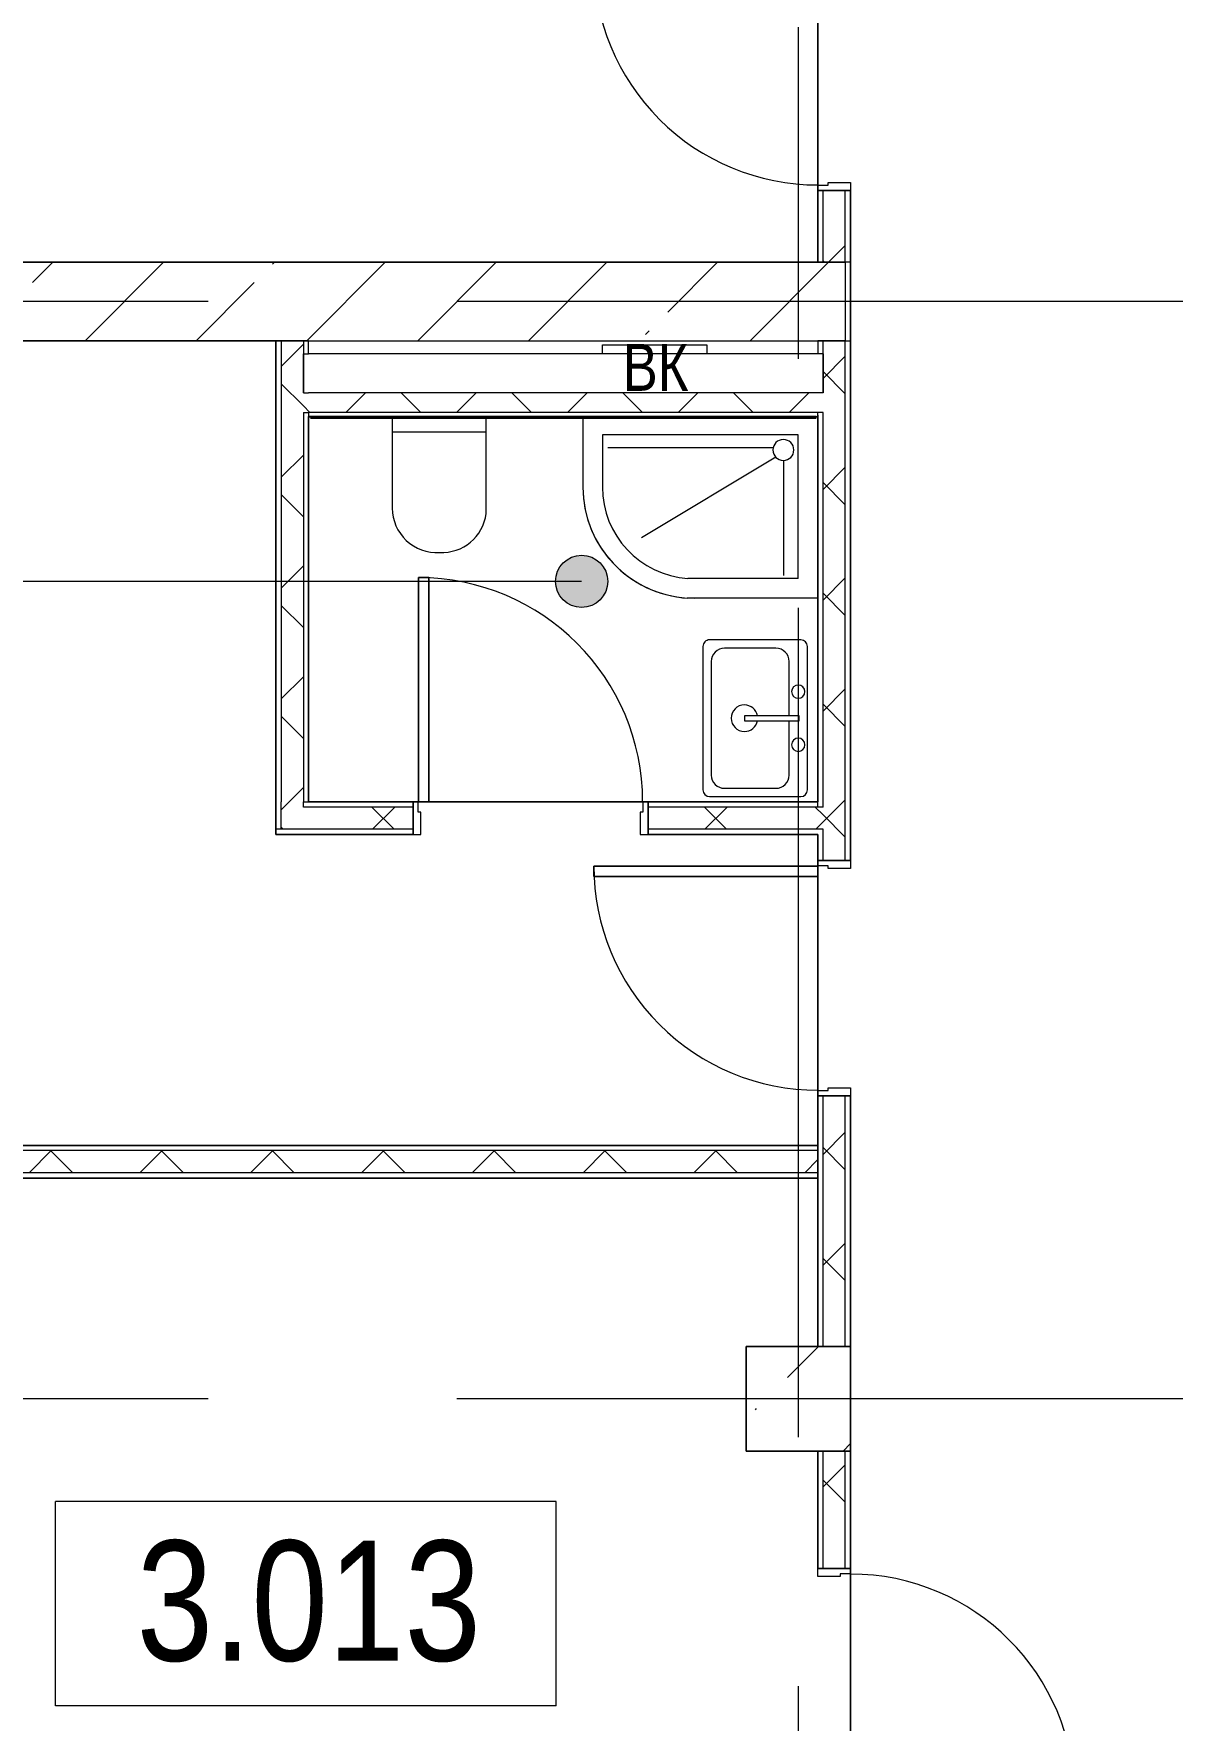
# Model space of a CAD drawing. Header units: millimetres. Extents: x 92932 to 275892, y -43515 to 30371.
# Drawn here: x 180850 to 185209, y -25514 to -19058 of the extents above; entities that cross this region are included whole.
import ezdxf

# ---------------------------------------------------------------- set-up
doc = ezdxf.new("R2010")
doc.units = ezdxf.units.MM
doc.linetypes.add('Осевые', pattern=[6350, 1270, -952.5, 3175, -952.5])
for name, color, linetype, lineweight in [('Двери', 7, 'Continuous', 9), ('Каркас_Импост', 7, 'Continuous', 9), ('Марки помещений', 7, 'Continuous', 9), ('Обобщенные модели', 7, 'Continuous', 9), ('Обобщенные модели-3', 7, 'Continuous', 18), ('Общие ребра', 7, 'Continuous', 9), ('Оси-1', 7, 'Осевые', 9), ('Панель', 7, 'Continuous', 9), ('Перекрытия', 7, 'Continuous', 9), ('Сантехнические приборы', 7, 'Continuous', 9), ('Стены-1', 7, 'Continuous', 18), ('Типовые аннотации', 7, 'Continuous', 9), ('Штриховка разреза-1', 7, 'Continuous', 9)]:
    doc.layers.add(name, color=color, linetype=linetype, lineweight=lineweight)
doc.styles.add('Arial', font='Arial.ttf', dxfattribs={"width": 0.8, "height": 180})
doc.styles.add('Arial Narrow_1', font='Arial Narrow.ttf', dxfattribs={"height": 460})
pattern_1 = [(45, (120245.78, 0), (-212.132, 212.132), []), (135, (120245.78, 0), (-212.132, -212.132), [])]
pattern_2 = [(45, (120245.8, 0), (-424.264, 424.264), [600, -100, 20, -100]), (45, (120245.8, 424), (-424.264, 424.264), [])]

# ---------------------------------------------------------------- blocks, each defined once
blk = doc.blocks.new('Дверь - Однопольная - ДВ17__21х9-7256455-План 3-го этажа на отм_ _4_200')
at = {"layer": 'Двери'}
for p, q in [((-429, -62.5), (-389, -62.5)), ((-429, -920.5), (-429, -62.5)), ((-389, -62.5), (-389, -920.5)), ((-389, -920.5), (-429, -920.5))]:
    blk.add_line(p, q, dxfattribs=at)
blk.add_arc((-429, -62.5), 858, 270, 0, dxfattribs=at)
at = {"layer": 'Каркас_Импост'}
for p, q in [((-450, 62.5), (-420, 62.5)), ((-450, -62.5), (-450, 62.5)), ((-420, 62.5), (-420, -22.5)), ((420, 62.5), (450, 62.5)), ((420, -22.5), (420, 62.5)), ((450, 62.5), (450, -62.5)), ((-430, -62.5), (-450, -62.5)), ((-430, -22.5), (-430, -62.5)), ((-420, -22.5), (-430, -22.5)), ((430, -22.5), (420, -22.5)), ((430, -62.5), (430, -22.5)), ((450, -62.5), (430, -62.5))]:
    blk.add_line(p, q, dxfattribs=at)
at = {"layer": 'Панель'}
for p, q in [((-389, -62.5), (-429, -62.5)), ((-429, -62.5), (-429, -920.5)), ((-389, -920.5), (-389, -62.5)), ((-429, -920.5), (-389, -920.5))]:
    blk.add_line(p, q, dxfattribs=at)
blk = doc.blocks.new('Дверь - Однопольная - ДВ11_21х9-6240646-План 3-го этажа на отм_ _4_200')
at = {"layer": 'Двери'}
for p, q in [((-389, 920.5), (-429, 920.5)), ((-429, 920.5), (-429, 62.5)), ((-389, 62.5), (-389, 920.5)), ((-429, 62.5), (-389, 62.5))]:
    blk.add_line(p, q, dxfattribs=at)
blk.add_arc((-429, 62.5), 858, 360, 90, dxfattribs=at)
at = {"layer": 'Каркас_Импост'}
for p, q in [((-430, 62.5), (-450, 62.5)), ((-450, 62.5), (-450, -62.5)), ((-430, 22.5), (-430, 62.5)), ((-420, 22.5), (-430, 22.5)), ((-420, -62.5), (-420, 22.5)), ((430, 22.5), (420, 22.5)), ((420, 22.5), (420, -62.5)), ((450, 62.5), (430, 62.5)), ((430, 62.5), (430, 22.5)), ((450, -62.5), (450, 62.5)), ((-450, -62.5), (-420, -62.5)), ((420, -62.5), (450, -62.5))]:
    blk.add_line(p, q, dxfattribs=at)
at = {"layer": 'Панель'}
for p, q in [((-429, 920.5), (-389, 920.5)), ((-429, 62.5), (-429, 920.5)), ((-389, 920.5), (-389, 62.5)), ((-389, 62.5), (-429, 62.5))]:
    blk.add_line(p, q, dxfattribs=at)
blk = doc.blocks.new('Обобщенные модели 12 - Обобщенные модели 12-1067619-План 3-го этажа на отм_ _4_200')
at = {"layer": 'Обобщенные модели'}
h = blk.add_hatch(dxfattribs=at)
h.set_pattern_fill('FP_3', color=256, style=0, pattern_type=2)
h.set_pattern_definition([(45, (0, 0), (-493.914, 493.914), []), (45, (493.9, 0), (-493.914, 493.914), [873.125, -174.625, 6.706, -167.919])])
h.paths.add_polyline_path([(63731.6, -24482.9), (63731.6, -24082.9), (63331.6, -24082.9), (63331.6, -24482.9)], flags=0)
at = {"layer": 'Обобщенные модели-3'}
for p, q in [((63731.6, -24082.9), (63331.6, -24082.9)), ((63331.6, -24082.9), (63331.6, -24482.9)), ((63731.6, -24482.9), (63731.6, -24082.9)), ((63331.6, -24482.9), (63731.6, -24482.9))]:
    blk.add_line(p, q, dxfattribs=at)
blk = doc.blocks.new('Дверь - Однопольная - ДВ11__21х9-6240639-План 3-го этажа на отм_ _4_200')
at = {"layer": 'Двери'}
for p, q in [((-429, -62.5), (-389, -62.5)), ((-429, -920.5), (-429, -62.5)), ((-389, -62.5), (-389, -920.5)), ((-389, -920.5), (-429, -920.5))]:
    blk.add_line(p, q, dxfattribs=at)
blk.add_arc((-429, -62.5), 858, 270, 0, dxfattribs=at)
at = {"layer": 'Каркас_Импост'}
for p, q in [((-450, 62.5), (-420, 62.5)), ((-450, -62.5), (-450, 62.5)), ((-420, 62.5), (-420, -22.5)), ((420, 62.5), (450, 62.5)), ((420, -22.5), (420, 62.5)), ((450, 62.5), (450, -62.5)), ((-430, -62.5), (-450, -62.5)), ((-430, -22.5), (-430, -62.5)), ((-420, -22.5), (-430, -22.5)), ((430, -22.5), (420, -22.5)), ((430, -62.5), (430, -22.5)), ((450, -62.5), (430, -62.5))]:
    blk.add_line(p, q, dxfattribs=at)
at = {"layer": 'Панель'}
for p, q in [((-389, -62.5), (-429, -62.5)), ((-429, -62.5), (-429, -920.5)), ((-389, -920.5), (-389, -62.5)), ((-429, -920.5), (-389, -920.5))]:
    blk.add_line(p, q, dxfattribs=at)
blk = doc.blocks.new('Унитаз_встраиваемый - Обычный _ Vitra 748-4800 _каркасные_-4815711-План 3-го этажа на отм_ _4_200')
at = {"layer": 'Сантехнические приборы'}
for p, q in [((-180, 371.5), (-180, 7)), ((179.4, 7), (179.4, 351)), ((-180, 60), (179.4, 60)), ((-180, 0), (179.4, 0))]:
    blk.add_line(p, q, dxfattribs=at)
for centre, start, end in [((-11.8, 351), 86.33454, 173.05975), ((9.9, 351), 360, 93.66546)]:
    blk.add_arc(centre, 169.5, start, end, dxfattribs=at)
blk = doc.blocks.new('Раковина-Одиночная-2D - 600 x 400 мм-4830835-План 3-го этажа на отм_ _4_200')
at = {"layer": 'Сантехнические приборы'}
for p, q in [((31.7, 477.1), (31.7, 127.9)), ((31.7, 477.1), (31.7, 127.9)), ((606.3, 502.5), (57.1, 502.5)), ((606.3, 502.5), (57.1, 502.5)), ((549.1, 470.8), (114.2, 470.8)), ((631.7, 127.9), (631.7, 477.1)), ((631.7, 127.9), (631.7, 477.1)), ((63.4, 420), (63.4, 223.2)), ((599.9, 223.2), (599.9, 420)), ((341.2, 343.8), (322.2, 343.8)), ((322.2, 343.8), (322.2, 134.3)), ((341.2, 134.3), (341.2, 343.8)), ((114.2, 172.4), (322.2, 172.4)), ((322.2, 134.3), (341.2, 134.3)), ((341.2, 172.4), (549.1, 172.4)), ((57.1, 102.5), (606.3, 102.5)), ((57.1, 102.5), (606.3, 102.5)), ((131.8, 62.5), (691.8, 62.5))]:
    blk.add_line(p, q, dxfattribs=at)
for centre, radius, start, end in [((57.1, 477.1), 25.4, 90, 180), ((57.1, 477.1), 25.4, 90, 180), ((114.2, 420), 50.8, 90, 180), ((549.1, 420), 50.8, 360, 90), ((606.3, 477.1), 25.4, 360, 90), ((606.3, 477.1), 25.4, 360, 90), ((331.7, 343.8), 50.8, 360, 180), ((331.7, 343.8), 50.8, 180, 259.19308), ((331.7, 343.8), 50.8, 280.80692, 0), ((114.2, 223.2), 50.8, 180, 270), ((549.1, 223.2), 50.8, 270, 0), ((230.1, 137.5), 25.4, 360, 180), ((230.1, 137.5), 25.4, 180, 360), ((433.3, 137.5), 25.4, 360, 180), ((433.3, 137.5), 25.4, 180, 0), ((57.1, 127.9), 25.4, 180, 270), ((57.1, 127.9), 25.4, 180, 270), ((606.3, 127.9), 25.4, 270, 360), ((606.3, 127.9), 25.4, 270, 0)]:
    blk.add_arc(centre, radius, start, end, dxfattribs=at)
blk = doc.blocks.new('Душевая кабинка-2D_угловая700Х900 - Душевая кабинка 700х900-V30-План 3-го этажа на отм_ _4_200')
at = {"layer": 'Сантехнические приборы'}
for p, q in [((0, -200), (500, -200)), ((0, -900), (0, -200)), ((75, -275), (497.6, -275)), ((75, -275), (75, -825)), ((132.1, -726.7), (132.1, -286.7)), ((161, -739), (675.3, -430)), ((825, -825), (825, -625)), ((900, -888), (900, -625)), ((900, -888), (900, -625)), ((75, -825), (825, -825)), ((804.7, -775.8), (171, -775.8))]:
    blk.add_line(p, q, dxfattribs=at)
for centre, radius, start, end in [((474.2, -625), 425.8, 0, 90), ((474.2, -625), 425.8, 0, 86.52859), ((474.2, -625), 350.8, 0, 86.17532), ((132.1, -766.7), 40, 0, 180), ((132.1, -766.7), 40, 180, 0)]:
    blk.add_arc(centre, radius, start, end, dxfattribs=at)
blk = doc.blocks.new('Марка помещения_Р - Марка помещения-4575829-План 3-го этажа на отм_ _4_200')
at = {"layer": 'Марки помещений'}
for p, q in [((-4.79375, -1.95625), (-4.79375, 1.95625)), ((4.79375, 1.95625), (-4.79375, 1.95625)), ((4.79375, -1.95625), (4.79375, 1.95625)), ((4.79375, -1.95625), (-4.79375, -1.95625))]:
    blk.add_line(p, q, dxfattribs=at)

msp = doc.modelspace()

# ---------------------------------------------------------------- hatches: boundary and pattern name
at = {"layer": 'Марки помещений'}
h = msp.add_hatch(color=256, dxfattribs=at)
edge = h.paths.add_edge_path(flags=0)
edge.add_arc((182947.8, -21154.2), 100, 0, 360)
at = {"layer": 'Штриховка разреза-1'}
h = msp.add_hatch(dxfattribs=at)
h.set_pattern_fill('FP_2', color=256, style=0, pattern_type=2)
h.set_pattern_definition(pattern_1)
h.paths.add_polyline_path([(183957.4, -19932.9), (183957.4, -19657.9), (183872.4, -19657.9), (183872.4, -19932.9)], flags=0)
h.paths.add_polyline_path([(183957.4, -18757.9), (183957.4, -16082.9), (183872.4, -16082.9), (183872.4, -18757.9)], flags=0)
h = msp.add_hatch(dxfattribs=at)
h.set_pattern_fill('FP_1', color=256, style=0, pattern_type=2)
h.set_pattern_definition(pattern_2)
h.paths.add_polyline_path([(181797.4, -20232.9), (183977.4, -20232.9), (183977.4, -19932.9), (177277.4, -19932.9), (177277.4, -20232.9), (181777.4, -20232.9)], flags=0)
h.paths.add_polyline_path([(177254.9, -20232.9), (177274.9, -20232.9), (177274.9, -19932.9), (177069.9, -19932.9), (177069.9, -20232.9), (177104.9, -20232.9)], flags=0)
h = msp.add_hatch(dxfattribs=at)
h.set_pattern_fill('FP_1', color=256, style=0, pattern_type=2)
h.set_pattern_definition(pattern_2)
h.paths.add_polyline_path([(183129.7, -20232.9), (183957.4, -20232.9), (183957.4, -19932.9), (177277.4, -19932.9), (177277.4, -20232.9), (182281.6, -20232.9)], flags=0)
h = msp.add_hatch(dxfattribs=at)
h.set_pattern_fill('FP_2', color=256, style=0, pattern_type=2)
h.set_pattern_definition(pattern_1)
h.paths.add_polyline_path([(181797.4, -22017.9), (181882.4, -22017.9), (181882.4, -20232.9), (181797.4, -20232.9), (181797.4, -21997.9)], flags=0)
h = msp.add_hatch(dxfattribs=at)
h.set_pattern_fill('FP_2', color=256, style=0, pattern_type=2)
h.set_pattern_definition(pattern_1)
h.paths.add_polyline_path([(183957.4, -24082.9), (183957.4, -23122.9), (183872.4, -23122.9), (183872.4, -24082.9)], flags=0)
h.paths.add_polyline_path([(183957.4, -22222.9), (183957.4, -20232.9), (183872.4, -20232.9), (183872.4, -22222.9)], flags=0)
h = msp.add_hatch(dxfattribs=at)
h.set_pattern_fill('FP_2', color=256, style=0, pattern_type=2)
h.set_pattern_definition(pattern_1)
h.paths.add_polyline_path([(183129.7, -20507.9), (183872.4, -20507.9), (183872.4, -20432.9), (181882.4, -20432.9), (181882.4, -20507.9), (182281.6, -20507.9)], flags=0)
h = msp.add_hatch(dxfattribs=at)
h.set_pattern_fill('FP_2', color=256, style=0, pattern_type=2)
h.set_pattern_definition(pattern_1)
h.paths.add_polyline_path([(183872.4, -22102.9), (183872.4, -22017.9), (183202.4, -22017.9), (183202.4, -22102.9), (183852.4, -22102.9)], flags=0)
h.paths.add_polyline_path([(182281.6, -22102.9), (182302.4, -22102.9), (182302.4, -22017.9), (181797.4, -22017.9), (181797.4, -22102.9)], flags=0)
h = msp.add_hatch(dxfattribs=at)
h.set_pattern_fill('FP_2', color=256, style=0, pattern_type=2)
h.set_pattern_definition(pattern_1)
h.paths.add_polyline_path([(182302.4, -23417.9), (182302.4, -23332.9), (177943.9, -23332.9), (177981.1, -23417.9), (181433.5, -23417.9)], flags=0)
h.paths.add_polyline_path([(183852.4, -23417.9), (183852.4, -23332.9), (183202.4, -23332.9), (183202.4, -23417.9)], flags=0)
h = msp.add_hatch(dxfattribs=at)
h.set_pattern_fill('FP_2', color=256, style=0, pattern_type=2)
h.set_pattern_definition(pattern_1)
h.paths.add_polyline_path([(183202.4, -23417.9), (183202.4, -23332.9), (182302.4, -23332.9), (182302.4, -23417.9), (183129.7, -23417.9)], flags=0)
h = msp.add_hatch(dxfattribs=at)
h.set_pattern_fill('FP_2', color=256, style=0, pattern_type=2)
h.set_pattern_definition(pattern_1)
h.paths.add_polyline_path([(183957.4, -27048.2), (183957.4, -25832.9), (183872.4, -25832.9), (183872.4, -27020.5)], flags=0)
h.paths.add_polyline_path([(183957.4, -24932.9), (183957.4, -24482.9), (183872.4, -24482.9), (183872.4, -24932.9)], flags=0)

# ---------------------------------------------------------------- linework, layer by layer
at = {"layer": 'Марки помещений'}
msp.add_line((182947.8, -21154.2), (180699.4, -21154.2), dxfattribs=at)
msp.add_circle((182947.8, -21154.2), 100, dxfattribs=at)
at = {"layer": 'Общие ребра'}
for p, q in [((183852.4, -19657.9), (183852.4, -19932.9)), ((183872.4, -19932.9), (183872.4, -19657.9)), ((183957.4, -19932.9), (183957.4, -19657.9)), ((183977.4, -19932.9), (183977.4, -19657.9)), ((183852.4, -19932.9), (183872.4, -19932.9)), ((183872.4, -19932.9), (183957.4, -19932.9)), ((183957.4, -19932.9), (183957.4, -20232.9)), ((183977.4, -20232.9), (183977.4, -19932.9)), ((181797.4, -20232.9), (181777.4, -20232.9)), ((181777.4, -20232.9), (181797.4, -20232.9)), ((181882.4, -20232.9), (181797.4, -20232.9)), ((181797.4, -20232.9), (181797.4, -21997.9)), ((181797.4, -20232.9), (181882.4, -20232.9)), ((181902.4, -20232.9), (181882.4, -20232.9)), ((181882.4, -20232.9), (181882.4, -20282.9)), ((181882.4, -20232.9), (181902.4, -20232.9)), ((183872.4, -20232.9), (183852.4, -20232.9)), ((183852.4, -20232.9), (183872.4, -20232.9)), ((183872.4, -20282.9), (183872.4, -20232.9)), ((183957.4, -20232.9), (183872.4, -20232.9)), ((183872.4, -20232.9), (183957.4, -20232.9)), ((183957.4, -22222.9), (183957.4, -20232.9)), ((183957.4, -20232.9), (183977.4, -20232.9)), ((183977.4, -22222.9), (183977.4, -20232.9)), ((181882.4, -20282.9), (181882.4, -20432.9)), ((181882.4, -20282.9), (181902.4, -20282.9)), ((181882.4, -20432.9), (181882.4, -20282.9)), ((183872.4, -20282.9), (183852.4, -20282.9)), ((183872.4, -20432.9), (183872.4, -20282.9)), ((183872.4, -20282.9), (183872.4, -20432.9)), ((181882.4, -20432.9), (181902.4, -20432.9)), ((183852.4, -20432.9), (181902.4, -20432.9)), ((183872.4, -20432.9), (183852.4, -20432.9)), ((181882.4, -20507.9), (181882.4, -21997.9)), ((181882.4, -20507.9), (181902.4, -20507.9)), ((183852.4, -20507.9), (181902.4, -20507.9)), ((181902.4, -20507.9), (181902.4, -20522.9)), ((181904.4, -20522.9), (181902.4, -20522.9)), ((181902.4, -20522.9), (181902.4, -20524.9)), ((181902.4, -20524.9), (181904.4, -20524.9)), ((181904.4, -20524.9), (181909.4, -20524.9)), ((181909.4, -20524.9), (183845.4, -20524.9)), ((183845.4, -20524.9), (183850.4, -20524.9)), ((183852.4, -20522.9), (183850.4, -20522.9)), ((183850.4, -20524.9), (183852.4, -20524.9)), ((183852.4, -20522.9), (183852.4, -20507.9)), ((183872.4, -20507.9), (183852.4, -20507.9)), ((183852.4, -20524.9), (183852.4, -20522.9)), ((183872.4, -22017.9), (183872.4, -20507.9)), ((181797.4, -22017.9), (181797.4, -21997.9)), ((181882.4, -21997.9), (181902.4, -21997.9)), ((181882.4, -22017.9), (181882.4, -21997.9)), ((182302.4, -21997.9), (181909.4, -21997.9)), ((183852.4, -21997.9), (183202.4, -21997.9)), ((183852.4, -22017.9), (183852.4, -21997.9)), ((181797.4, -22102.9), (181797.4, -22017.9)), ((182302.4, -22017.9), (181882.4, -22017.9)), ((183852.4, -22017.9), (183202.4, -22017.9)), ((183872.4, -22017.9), (183852.4, -22017.9)), ((181797.4, -22102.9), (181777.4, -22102.9)), ((181797.4, -22102.9), (181777.4, -22102.9)), ((181777.4, -22122.9), (182302.4, -22122.9)), ((182302.4, -22102.9), (181797.4, -22102.9)), ((183852.4, -22102.9), (183202.4, -22102.9)), ((183202.4, -22122.9), (183850.4, -22122.9)), ((183872.4, -22102.9), (183852.4, -22102.9)), ((183852.4, -22122.9), (183852.4, -22222.9)), ((183872.4, -22222.9), (183872.4, -22102.9)), ((183852.4, -23122.9), (183852.4, -23310.9)), ((183872.4, -24082.9), (183872.4, -23122.9)), ((183957.4, -24082.9), (183957.4, -23122.9)), ((183977.4, -24082.9), (183977.4, -23122.9)), ((182302.4, -23332.9), (177943.9, -23332.9)), ((183202.4, -23332.9), (182302.4, -23332.9)), ((183852.4, -23332.9), (183202.4, -23332.9)), ((182302.4, -23417.9), (177981.1, -23417.9)), ((183202.4, -23417.9), (182302.4, -23417.9)), ((183852.4, -23417.9), (183202.4, -23417.9)), ((183852.4, -24482.9), (183852.4, -24932.9)), ((183872.4, -24932.9), (183872.4, -24482.9)), ((183957.4, -24932.9), (183957.4, -24482.9)), ((183977.4, -24932.9), (183977.4, -24482.9))]:
    msp.add_line(p, q, dxfattribs=at)
at = {"layer": 'Оси-1'}
for p, q in [((183777.4, 25417.1), (183777.4, -41737.8)), ((270417.4, -20082.9), (170811.4, -20082.9)), ((270417.4, -24282.9), (170811.4, -24282.9))]:
    msp.add_line(p, q, dxfattribs=at)
at = {"layer": 'Перекрытия'}
for p, q in [((183852.4, -19932.9), (183852.4, -17840.4)), ((183852.4, -18757.9), (183852.4, -19657.9)), ((183852.4, -19657.9), (183977.4, -19657.9)), ((183977.4, -19657.9), (183977.4, -22222.9)), ((177577.4, -19932.9), (183852.4, -19932.9)), ((181777.4, -20232.9), (177577.4, -20232.9)), ((181777.4, -22122.9), (181777.4, -20232.9)), ((183027.4, -20282.9), (183027.4, -20248.5)), ((183027.4, -20248.5), (183427.4, -20248.5)), ((183427.4, -20248.5), (183427.4, -20282.9)), ((182952.4, -20522.9), (181902.4, -20522.9)), ((181902.4, -20522.9), (181902.4, -21997.9)), ((183852.4, -21997.9), (183852.4, -20522.9)), ((181902.4, -21997.9), (183852.4, -21997.9)), ((183202.4, -21997.9), (182302.4, -21997.9)), ((182302.4, -21997.9), (182302.4, -22122.9)), ((183202.4, -22122.9), (183202.4, -21997.9)), ((182302.4, -22122.9), (181777.4, -22122.9)), ((183852.4, -22122.9), (183202.4, -22122.9)), ((183852.4, -23312.9), (183852.4, -22122.9)), ((183977.4, -22222.9), (183852.4, -22222.9)), ((183852.4, -22222.9), (183852.4, -23122.9)), ((183852.4, -23122.9), (183977.4, -23122.9)), ((183977.4, -23122.9), (183977.4, -27041.6)), ((177935.4, -23312.9), (183852.4, -23312.9)), ((183852.4, -23437.9), (177990, -23437.9)), ((183852.4, -24082.9), (183852.4, -23437.9)), ((183577.4, -24482.9), (183577.4, -24082.9)), ((183577.4, -24082.9), (183852.4, -24082.9)), ((183852.4, -24482.9), (183577.4, -24482.9)), ((183852.4, -24932.9), (183852.4, -24482.9)), ((183977.4, -24932.9), (183852.4, -24932.9)), ((183977.4, -25832.9), (183977.4, -24932.9))]:
    msp.add_line(p, q, dxfattribs=at)
at = {"layer": 'Стены-1'}
for p, q in [((183977.4, -19657.9), (183852.4, -19657.9)), ((183852.4, -19932.9), (177577.4, -19932.9)), ((183977.4, -19932.9), (177577.4, -19932.9)), ((183977.4, -20232.9), (183977.4, -19932.9)), ((177577.4, -20232.9), (183852.4, -20232.9)), ((177577.4, -20232.9), (181777.4, -20232.9)), ((181777.4, -20232.9), (181777.4, -21997.9)), ((181902.4, -20282.9), (181902.4, -20232.9)), ((181902.4, -20232.9), (183852.4, -20232.9)), ((183852.4, -20232.9), (183852.4, -20282.9)), ((183852.4, -20282.9), (181902.4, -20282.9)), ((181902.4, -21997.9), (181902.4, -20522.9)), ((181902.4, -20522.9), (183852.4, -20522.9)), ((183845.4, -20522.9), (181909.4, -20522.9)), ((183852.4, -20522.9), (183852.4, -21997.9)), ((181909.4, -20529.9), (183845.4, -20529.9)), ((181777.4, -21997.9), (181777.4, -22102.9)), ((181909.4, -21997.9), (181902.4, -21997.9)), ((182302.4, -22122.9), (182302.4, -21997.9)), ((183202.4, -21997.9), (183202.4, -22122.9)), ((181777.4, -22102.9), (181777.4, -22122.9)), ((183850.4, -22122.9), (183852.4, -22122.9)), ((183852.4, -22222.9), (183977.4, -22222.9)), ((183977.4, -23122.9), (183852.4, -23122.9)), ((182302.4, -23312.9), (177935.4, -23312.9)), ((183202.4, -23312.9), (182302.4, -23312.9)), ((183852.4, -23312.9), (183202.4, -23312.9)), ((183852.4, -23310.9), (183852.4, -24082.9)), ((183852.4, -23437.9), (183852.4, -23312.9)), ((177990, -23437.9), (182302.4, -23437.9)), ((182302.4, -23437.9), (183202.4, -23437.9)), ((183202.4, -23437.9), (183852.4, -23437.9)), ((183852.4, -24082.9), (183977.4, -24082.9)), ((183977.4, -24482.9), (183852.4, -24482.9)), ((183852.4, -24932.9), (183977.4, -24932.9))]:
    msp.add_line(p, q, dxfattribs=at)

# ---------------------------------------------------------------- block references
at = {"layer": 'Двери'}
for name, p, rotation in [('Дверь - Однопольная - ДВ17__21х9-7256455-План 3-го этажа на отм_ _4_200', (183914.9, -19207.9), 270), ('Дверь - Однопольная - ДВ17__21х9-7256455-План 3-го этажа на отм_ _4_200', (183914.9, -22672.9), 270), ('Дверь - Однопольная - ДВ11__21х9-6240639-План 3-го этажа на отм_ _4_200', (183914.9, -25382.9), 90)]:
    msp.add_blockref(name, p, dxfattribs=dict(at, rotation=rotation))
msp.add_blockref('Дверь - Однопольная - ДВ11_21х9-6240646-План 3-го этажа на отм_ _4_200', (182752.4, -22060.4), dxfattribs=at)
at = {"layer": 'Марки помещений', "xscale": 199.9999999999999, "yscale": 199.9999999999999, "zscale": 199.9999999999999}
msp.add_blockref('Марка помещения_Р - Марка помещения-4575829-План 3-го этажа на отм_ _4_200', (181891.9, -25067.6), dxfattribs=at)
at = {"layer": 'Обобщенные модели'}
msp.add_blockref('Обобщенные модели 12 - Обобщенные модели 12-1067619-План 3-го этажа на отм_ _4_200', (120245.8, 0), dxfattribs=at)
at = {"layer": 'Сантехнические приборы'}
for name, p, rotation in [('Унитаз_встраиваемый - Обычный _ Vitra 748-4800 _каркасные_-4815711-План 3-го этажа на отм_ _4_200', (182402.4, -20522.9), 180), ('Душевая кабинка-2D_угловая700Х900 - Душевая кабинка 700х900-V30-План 3-го этажа на отм_ _4_200', (183852.4, -21417.9), 180), ('Раковина-Одиночная-2D - 600 x 400 мм-4830835-План 3-го этажа на отм_ _4_200', (183914.9, -22009.6), 90)]:
    msp.add_blockref(name, p, dxfattribs=dict(at, rotation=rotation))

# ---------------------------------------------------------------- texts
at = {"layer": 'Марки помещений', "insert": (181244, -24825.7), "char_height": 460, "width": 1587.341, "attachment_point": 1, "style": 'Arial Narrow_1'}
msp.add_mtext('3.013', dxfattribs=at)
at = {"layer": 'Типовые аннотации', "insert": (183105.2, -20244.9), "char_height": 180, "width": 307.848, "attachment_point": 1, "style": 'Arial'}
msp.add_mtext('ВК', dxfattribs=at)

doc.saveas('drawing.dxf')
